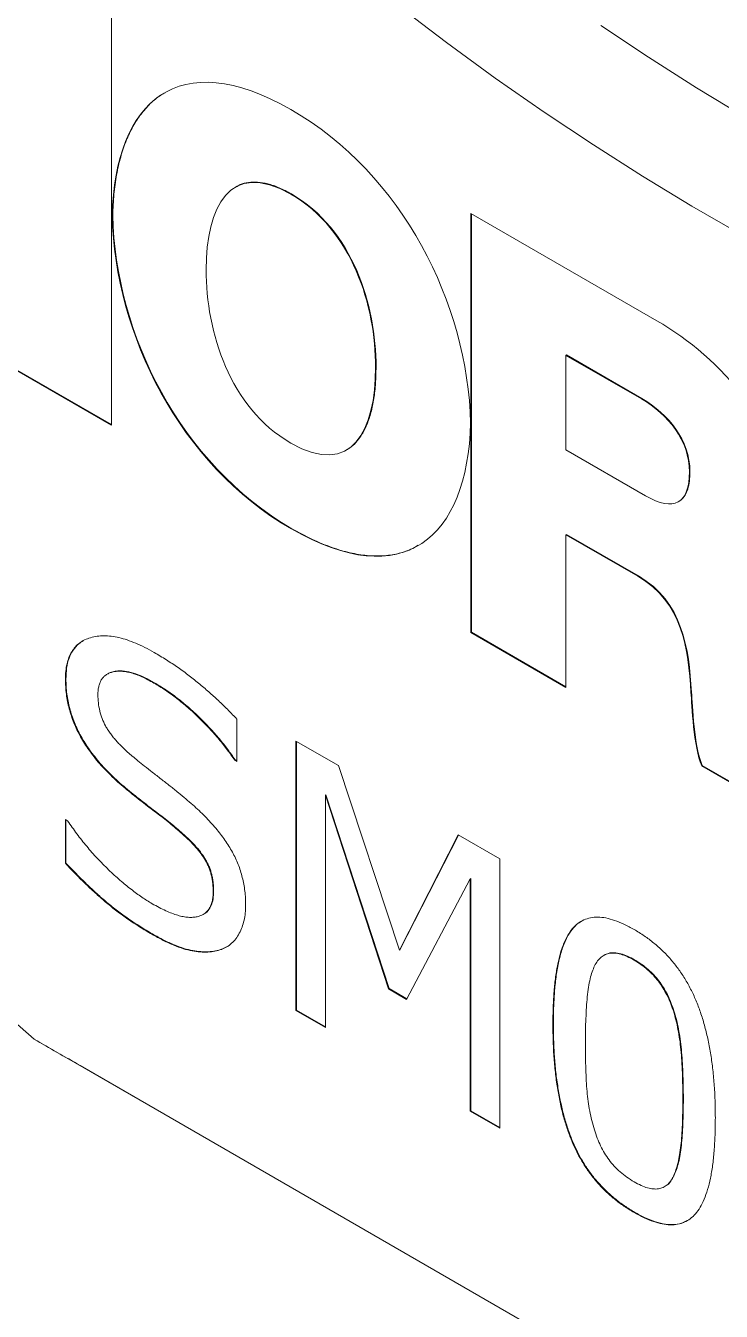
# Model space of a CAD drawing. Header units: inches. Extents: x 0.1 to 10.9, y 0.1 to 8.4.
# Drawn here: x 9.7449 to 9.8871, y 6.5804 to 6.8434 of the extents above; entities that cross this region are included whole.
import ezdxf

# ---------------------------------------------------------------- set-up
doc = ezdxf.new("R2010")
doc.units = ezdxf.units.IN
doc.header["$MEASUREMENT"] = 0

msp = doc.modelspace()

# ---------------------------------------------------------------- linework, layer by layer
at = {"color": 7, "linetype": 'Continuous', "lineweight": 0}
for p, q in [((9.76243, 6.84736), (9.76243, 6.76162)), ((9.78787, 6.81041), (9.78774, 6.81034)), ((9.79918, 6.80894), (9.79908, 6.80888)), ((9.76264, 6.80456), (9.76254, 6.8045)), ((9.83591, 6.80494), (9.87392, 6.783)), ((9.83591, 6.7192), (9.83591, 6.80494)), ((9.83602, 6.71926), (9.83602, 6.80488)), ((9.85544, 6.77599), (9.85533, 6.77592)), ((9.85533, 6.77592), (9.85533, 6.75659)), ((9.87079, 6.767), (9.85533, 6.77592)), ((9.87089, 6.76707), (9.85544, 6.77599)), ((9.76243, 6.76162), (9.74301, 6.77283)), ((9.76243, 6.76174), (9.74312, 6.77289)), ((9.81651, 6.77348), (9.81641, 6.77342)), ((9.87089, 6.76707), (9.87079, 6.767)), ((9.81039, 6.7565), (9.81052, 6.75657)), ((9.85533, 6.75659), (9.87162, 6.74719)), ((9.8807, 6.75215), (9.8806, 6.75209)), ((9.87834, 6.74597), (9.87847, 6.74604)), ((9.7993, 6.74046), (9.7992, 6.7404)), ((9.85544, 6.73928), (9.85533, 6.73922)), ((9.85533, 6.73922), (9.85533, 6.70799)), ((9.87006, 6.73072), (9.85533, 6.73922)), ((9.87016, 6.73078), (9.85544, 6.73928)), ((9.87016, 6.73078), (9.87006, 6.73072)), ((9.83602, 6.71926), (9.83591, 6.7192)), ((9.85533, 6.70799), (9.83591, 6.7192)), ((9.85533, 6.70811), (9.83602, 6.71926)), ((9.75309, 6.70968), (9.75298, 6.70962)), ((9.76164, 6.71076), (9.76151, 6.71069)), ((9.77118, 6.70894), (9.77108, 6.70888)), ((9.88102, 6.70698), (9.88091, 6.70691)), ((9.78802, 6.70152), (9.78802, 6.69282)), ((9.8001, 6.69701), (9.80882, 6.69198)), ((9.8001, 6.64189), (9.8001, 6.69701)), ((9.80021, 6.64195), (9.80021, 6.69695)), ((9.78767, 6.69314), (9.78757, 6.69308)), ((9.78802, 6.69282), (9.78757, 6.69308)), ((9.78802, 6.69294), (9.78767, 6.69314)), ((9.80882, 6.69198), (9.82128, 6.65423)), ((9.88321, 6.69202), (9.8831, 6.69196)), ((9.96962, 6.64202), (9.8831, 6.69196)), ((9.96966, 6.64211), (9.88321, 6.69202)), ((9.76568, 6.6871), (9.76557, 6.68704)), ((9.80625, 6.68599), (9.80615, 6.68593)), ((9.80615, 6.68593), (9.80615, 6.6384)), ((9.81905, 6.6463), (9.80615, 6.68593)), ((9.81916, 6.64636), (9.80625, 6.68599)), ((9.75298, 6.68096), (9.75343, 6.68069)), ((9.75298, 6.672), (9.75298, 6.68096)), ((9.75309, 6.67206), (9.75309, 6.68089)), ((9.77695, 6.67812), (9.77684, 6.67806)), ((9.82128, 6.65423), (9.83333, 6.67782)), ((9.82139, 6.65429), (9.83339, 6.67779)), ((9.83333, 6.67782), (9.84179, 6.67294)), ((9.84179, 6.67294), (9.84179, 6.61782)), ((9.75309, 6.67206), (9.75298, 6.672)), ((9.83575, 6.66884), (9.82275, 6.64417)), ((9.83586, 6.6689), (9.83575, 6.66884)), ((9.83575, 6.62131), (9.83575, 6.66884)), ((9.83586, 6.62137), (9.83586, 6.6689)), ((9.78329, 6.66624), (9.78319, 6.66618)), ((9.78108, 6.66151), (9.78122, 6.66158)), ((9.77078, 6.65755), (9.77067, 6.65749)), ((9.78499, 6.65444), (9.78489, 6.65438)), ((9.78606, 6.65496), (9.78499, 6.65444)), ((9.82139, 6.65429), (9.82128, 6.65423)), ((9.86324, 6.65326), (9.86311, 6.65318)), ((9.86939, 6.65225), (9.86928, 6.65219)), ((9.81916, 6.64636), (9.81905, 6.6463)), ((9.82275, 6.64417), (9.81905, 6.6463)), ((9.8228, 6.64426), (9.81916, 6.64636)), ((9.80021, 6.64195), (9.8001, 6.64189)), ((9.80615, 6.6384), (9.8001, 6.64189)), ((9.80615, 6.63853), (9.80021, 6.64195)), ((9.87741, 6.64185), (9.87731, 6.64179)), ((9.85277, 6.63913), (9.85267, 6.63907)), ((9.74659, 6.63604), (10.0246, 6.47555)), ((10.03641, 6.46873), (9.75599, 6.63061)), ((9.87936, 6.62385), (9.87925, 6.62379)), ((9.83586, 6.62137), (9.83575, 6.62131)), ((9.84179, 6.61782), (9.83575, 6.62131)), ((9.84179, 6.61795), (9.83586, 6.62137)), ((9.87744, 6.60808), (9.87734, 6.60802)), ((9.87546, 6.60582), (9.87559, 6.6059)), ((9.86939, 6.60062), (9.86928, 6.60056))]:
    msp.add_line(p, q, dxfattribs=at)
at = {"color": 7, "linetype": 'Continuous', "lineweight": 0, "flags": 128}
for points in [[(9.89117, 6.80065), (9.88109, 6.80645), (9.87102, 6.81255), (9.86096, 6.81895), (9.85091, 6.82565), (9.84089, 6.83264), (9.8309, 6.83991), (9.82094, 6.84746)], [(9.8625, 6.8434), (9.87226, 6.83689), (9.88205, 6.83067), (9.89184, 6.82474)]]:
    msp.add_lwpolyline(points, dxfattribs=at)
at = {"color": 7, "linetype": 'Continuous', "lineweight": 0}
msp.add_arc((10.66041, 7.68933), 1.39445, 207.08687, 229.05584, dxfattribs=at)
for points in [[(9.76254, 6.8045), (9.76312, 6.82809), (9.77622, 6.83935), (9.79905, 6.82622)], [(9.79905, 6.82622), (9.82201, 6.81302), (9.83522, 6.7865), (9.83585, 6.76208)], [(9.79908, 6.80888), (9.78655, 6.81611), (9.78175, 6.80616), (9.78175, 6.79343)], [(9.81641, 6.77342), (9.81641, 6.78615), (9.81161, 6.80165), (9.79908, 6.80888)], [(9.81651, 6.77348), (9.81651, 6.78621), (9.81171, 6.80171), (9.79918, 6.80894)], [(9.7992, 6.7404), (9.77628, 6.75368), (9.76313, 6.78016), (9.76254, 6.8045)], [(9.7993, 6.74046), (9.77638, 6.75374), (9.76323, 6.78022), (9.76264, 6.80456)], [(9.78175, 6.79343), (9.78175, 6.7807), (9.78655, 6.7652), (9.79908, 6.75797)], [(9.87392, 6.783), (9.88707, 6.77541), (9.90002, 6.76109), (9.90002, 6.7438)], [(9.79908, 6.75797), (9.81161, 6.75073), (9.81641, 6.76069), (9.81641, 6.77342)], [(9.8806, 6.75209), (9.8806, 6.75846), (9.87622, 6.76387), (9.87079, 6.767)], [(9.8807, 6.75215), (9.8807, 6.75852), (9.87632, 6.76393), (9.87089, 6.76707)], [(9.83585, 6.76208), (9.83523, 6.73848), (9.82208, 6.72724), (9.7992, 6.7404)], [(9.87162, 6.74719), (9.87747, 6.74382), (9.8806, 6.74561), (9.8806, 6.75209)], [(9.88091, 6.70691), (9.88039, 6.71586), (9.87914, 6.72547), (9.87006, 6.73072)], [(9.88102, 6.70698), (9.8805, 6.71593), (9.87925, 6.72553), (9.87016, 6.73078)], [(9.8831, 6.69196), (9.88144, 6.69581), (9.88112, 6.70439), (9.88091, 6.70691)], [(9.88321, 6.69202), (9.88154, 6.69587), (9.88123, 6.70445), (9.88102, 6.70698)], [(9.75599, 6.63061), (9.75286, 6.63242), (9.74972, 6.63423), (9.74659, 6.63604)]]:
    msp.add_open_spline(points, degree=3, dxfattribs=at)
for points, knots in [([(9.76264, 6.80456), (9.76271, 6.80601), (9.76283, 6.80886), (9.7634, 6.81284), (9.76422, 6.81651), (9.76534, 6.81983), (9.76673, 6.82277), (9.76838, 6.82532), (9.7703, 6.82745), (9.77198, 6.82891), (9.7731, 6.82949), (9.77341, 6.82965)], [0, 0, 0, 0, 0.128846, 0.254677, 0.377722, 0.498261, 0.616636, 0.731196, 0.844546, 0.957242, 1, 1, 1, 1]), ([(9.79918, 6.80894), (9.79834, 6.8094), (9.79672, 6.81027), (9.7944, 6.81106), (9.79229, 6.81143), (9.7904, 6.81135), (9.78893, 6.81099), (9.78816, 6.81053), (9.78788, 6.81036)], [0, 0, 0, 0, 0.202323, 0.390166, 0.567292, 0.737314, 0.903488, 1, 1, 1, 1]), ([(9.81048, 6.75661), (9.81069, 6.75671), (9.8114, 6.75708), (9.81241, 6.75806), (9.81361, 6.75961), (9.81466, 6.76167), (9.81551, 6.76423), (9.81609, 6.76708), (9.81645, 6.77017), (9.81649, 6.77238), (9.81651, 6.77348)], [0, 0, 0, 0, 0.0448088, 0.1531919, 0.2631393, 0.4043417, 0.5491806, 0.6973302, 0.8479849, 1, 1, 1, 1]), ([(9.87843, 6.74608), (9.8786, 6.74617), (9.87911, 6.74642), (9.87974, 6.74727), (9.88031, 6.74856), (9.88065, 6.75021), (9.88068, 6.75149), (9.8807, 6.75215)], [0, 0, 0, 0, 0.098927, 0.302225, 0.516103, 0.746998, 1, 1, 1, 1]), ([(9.82515, 6.73707), (9.82465, 6.73678), (9.82333, 6.73601), (9.82091, 6.73526), (9.81792, 6.73482), (9.81466, 6.73489), (9.81117, 6.73546), (9.80742, 6.73657), (9.80344, 6.7382), (9.8007, 6.7397), (9.7993, 6.74046)], [0, 0, 0, 0, 0.075246, 0.197064, 0.320595, 0.446822, 0.576789, 0.711577, 0.852282, 1, 1, 1, 1]), ([(9.75298, 6.70962), (9.75299, 6.71018), (9.75302, 6.71129), (9.75328, 6.71279), (9.75366, 6.71414), (9.75424, 6.71529), (9.75496, 6.71628), (9.75585, 6.7171), (9.7569, 6.71773), (9.75811, 6.71819), (9.75942, 6.71848), (9.76084, 6.71857), (9.76235, 6.71848), (9.76394, 6.71819), (9.76561, 6.71771), (9.76738, 6.71704), (9.76923, 6.7162), (9.77049, 6.71549), (9.77113, 6.71513)], [0, 0, 0, 0, 0.058241, 0.114643, 0.16986, 0.224931, 0.280082, 0.336622, 0.395571, 0.456858, 0.520264, 0.583453, 0.647966, 0.713812, 0.781474, 0.851397, 0.924389, 1, 1, 1, 1]), ([(9.75309, 6.70968), (9.75311, 6.71045), (9.75316, 6.71199), (9.75366, 6.714), (9.7545, 6.71566), (9.7555, 6.71685), (9.7563, 6.71731), (9.75662, 6.71749)], [0, 0, 0, 0, 0.214543, 0.429216, 0.643747, 0.858301, 1, 1, 1, 1]), ([(9.77113, 6.71513), (9.77196, 6.71464), (9.7736, 6.71367), (9.77599, 6.71208), (9.77828, 6.71041), (9.78046, 6.70866), (9.78253, 6.70688), (9.78447, 6.7051), (9.7863, 6.70333), (9.78746, 6.70211), (9.78802, 6.70152)], [0, 0, 0, 0, 0.143813, 0.28253, 0.415472, 0.543642, 0.666483, 0.783334, 0.894419, 1, 1, 1, 1]), ([(9.76557, 6.68704), (9.76505, 6.68747), (9.76404, 6.68832), (9.76259, 6.68966), (9.76125, 6.691), (9.76, 6.69235), (9.75886, 6.69372), (9.75782, 6.6951), (9.75689, 6.69648), (9.75606, 6.69789), (9.75533, 6.6993), (9.7547, 6.70073), (9.75417, 6.70218), (9.75373, 6.70364), (9.75339, 6.70512), (9.75315, 6.70662), (9.75301, 6.70813), (9.75299, 6.70911), (9.75298, 6.70962)], [0, 0, 0, 0, 0.0791403, 0.1545952, 0.2255894, 0.2928484, 0.3573319, 0.4184028, 0.4775729, 0.5343478, 0.5903114, 0.6453917, 0.700845, 0.7572538, 0.8147232, 0.8742035, 0.9356397, 1, 1, 1, 1]), ([(9.76568, 6.6871), (9.76516, 6.68753), (9.76415, 6.68838), (9.7627, 6.68972), (9.76135, 6.69106), (9.76011, 6.69242), (9.75897, 6.69378), (9.75793, 6.69516), (9.75699, 6.69654), (9.75616, 6.69795), (9.75543, 6.69936), (9.7548, 6.70079), (9.75427, 6.70224), (9.75384, 6.7037), (9.7535, 6.70519), (9.75325, 6.70668), (9.75311, 6.70819), (9.75309, 6.70917), (9.75309, 6.70968)], [0, 0, 0, 0, 0.0791403, 0.1545952, 0.2255894, 0.2928484, 0.3573319, 0.4184028, 0.4775729, 0.5343478, 0.5903114, 0.6453917, 0.700845, 0.7572538, 0.8147232, 0.8742035, 0.9356397, 1, 1, 1, 1]), ([(9.77108, 6.70888), (9.77065, 6.70911), (9.76983, 6.70957), (9.76863, 6.71016), (9.76749, 6.71062), (9.76642, 6.71095), (9.76541, 6.7112), (9.76446, 6.7113), (9.76358, 6.7113), (9.76276, 6.71119), (9.76203, 6.71096), (9.76138, 6.71064), (9.76085, 6.71021), (9.76039, 6.70968), (9.76006, 6.70903), (9.75981, 6.70829), (9.75965, 6.70745), (9.75963, 6.70682), (9.75963, 6.7065)], [0, 0, 0, 0, 0.082015, 0.159952, 0.234187, 0.305125, 0.37345, 0.439341, 0.503089, 0.565734, 0.625937, 0.682201, 0.736485, 0.789087, 0.841089, 0.892551, 0.945466, 1, 1, 1, 1]), ([(9.77118, 6.70894), (9.77054, 6.7093), (9.76925, 6.71001), (9.76734, 6.7108), (9.76547, 6.7113), (9.76389, 6.71141), (9.76264, 6.71119), (9.76193, 6.71099), (9.76164, 6.71076), (9.76163, 6.71075)], [0, 0, 0, 0, 0.186631, 0.373197, 0.559783, 0.746274, 0.870662, 0.995066, 1, 1, 1, 1]), ([(9.75963, 6.7065), (9.75964, 6.70594), (9.75967, 6.70487), (9.75997, 6.70321), (9.76045, 6.70162), (9.76103, 6.70035), (9.7616, 6.69937), (9.7621, 6.69863), (9.76268, 6.69787), (9.76334, 6.6971), (9.76406, 6.69632), (9.76485, 6.69553), (9.76572, 6.69472), (9.76633, 6.69419), (9.76665, 6.69392)], [0, 0, 0, 0, 0.126809, 0.242878, 0.349829, 0.453085, 0.505824, 0.56249, 0.62316, 0.688376, 0.757805, 0.832834, 0.913418, 1, 1, 1, 1]), ([(9.78757, 6.69308), (9.78708, 6.69381), (9.78607, 6.69531), (9.78433, 6.69748), (9.7824, 6.69966), (9.78028, 6.70182), (9.77804, 6.70389), (9.77574, 6.70577), (9.77342, 6.70747), (9.77186, 6.70841), (9.77108, 6.70888)], [0, 0, 0, 0, 0.10561, 0.218147, 0.339465, 0.469263, 0.603047, 0.735095, 0.867479, 1, 1, 1, 1]), ([(9.78767, 6.69314), (9.78719, 6.69387), (9.78617, 6.69537), (9.78444, 6.69754), (9.7825, 6.69972), (9.78038, 6.70188), (9.77815, 6.70395), (9.77585, 6.70583), (9.77353, 6.70753), (9.77196, 6.70847), (9.77118, 6.70894)], [0, 0, 0, 0, 0.10561, 0.218147, 0.339465, 0.469263, 0.603047, 0.735095, 0.867479, 1, 1, 1, 1]), ([(9.76665, 6.69392), (9.76703, 6.69361), (9.76787, 6.69292), (9.76923, 6.69183), (9.77081, 6.69058), (9.77255, 6.68923), (9.77433, 6.68786), (9.77603, 6.68649), (9.77757, 6.68521), (9.77855, 6.68437), (9.77902, 6.68397)], [0, 0, 0, 0, 0.093252, 0.203099, 0.331022, 0.475425, 0.623644, 0.760218, 0.885946, 1, 1, 1, 1]), ([(9.77684, 6.67806), (9.776, 6.67879), (9.77426, 6.68029), (9.77152, 6.68237), (9.76859, 6.6846), (9.7666, 6.68621), (9.76557, 6.68704)], [0, 0, 0, 0, 0.226444, 0.468493, 0.72609, 1, 1, 1, 1]), ([(9.77695, 6.67812), (9.77611, 6.67885), (9.77437, 6.68036), (9.77162, 6.68244), (9.7687, 6.68466), (9.76671, 6.68627), (9.76568, 6.6871)], [0, 0, 0, 0, 0.226444, 0.468493, 0.72609, 1, 1, 1, 1]), ([(9.77902, 6.68397), (9.77945, 6.68358), (9.7803, 6.68281), (9.78152, 6.68161), (9.78267, 6.68041), (9.78373, 6.6792), (9.78469, 6.67798), (9.78559, 6.67677), (9.7864, 6.67554), (9.78712, 6.67431), (9.78778, 6.67306), (9.78832, 6.67177), (9.7888, 6.67045), (9.78917, 6.6691), (9.78948, 6.66771), (9.78968, 6.66629), (9.78982, 6.66483), (9.78983, 6.66388), (9.78983, 6.66339)], [0, 0, 0, 0, 0.075165, 0.146639, 0.215131, 0.280407, 0.342315, 0.401806, 0.459816, 0.515309, 0.570237, 0.625373, 0.681998, 0.739803, 0.800237, 0.863546, 0.929867, 1, 1, 1, 1]), ([(9.75343, 6.68069), (9.75405, 6.6798), (9.75529, 6.67799), (9.75733, 6.67544), (9.7595, 6.67298), (9.76178, 6.67068), (9.76409, 6.66855), (9.76636, 6.66669), (9.76856, 6.66504), (9.77001, 6.66417), (9.77072, 6.66374)], [0, 0, 0, 0, 0.124785, 0.250899, 0.37965, 0.511806, 0.642823, 0.767169, 0.885859, 1, 1, 1, 1]), ([(9.78319, 6.66618), (9.78318, 6.66648), (9.78317, 6.66707), (9.78311, 6.66794), (9.78299, 6.66879), (9.7828, 6.66961), (9.78259, 6.6704), (9.78231, 6.67115), (9.78199, 6.67188), (9.78148, 6.67281), (9.78071, 6.67397), (9.7796, 6.67534), (9.7783, 6.67674), (9.77735, 6.6776), (9.77684, 6.67806)], [0, 0, 0, 0, 0.073683, 0.143111, 0.207927, 0.2696, 0.327301, 0.382341, 0.435896, 0.488025, 0.597138, 0.716652, 0.850597, 1, 1, 1, 1]), ([(9.78329, 6.66624), (9.78329, 6.66654), (9.78327, 6.66713), (9.78321, 6.668), (9.78309, 6.66885), (9.78291, 6.66967), (9.7827, 6.67046), (9.78242, 6.67121), (9.7821, 6.67194), (9.78159, 6.67287), (9.78082, 6.67403), (9.77971, 6.6754), (9.77841, 6.6768), (9.77745, 6.67766), (9.77695, 6.67812)], [0, 0, 0, 0, 0.073683, 0.143111, 0.207927, 0.2696, 0.327301, 0.382341, 0.435896, 0.488025, 0.597138, 0.716652, 0.850597, 1, 1, 1, 1]), ([(9.77067, 6.65749), (9.76983, 6.65798), (9.76819, 6.65895), (9.7658, 6.66055), (9.76353, 6.66218), (9.76138, 6.6639), (9.75928, 6.66574), (9.75719, 6.66769), (9.75508, 6.66977), (9.75368, 6.67125), (9.75298, 6.672)], [0, 0, 0, 0, 0.1383959, 0.2698711, 0.3952737, 0.5139802, 0.6311188, 0.7514363, 0.8740333, 1, 1, 1, 1]), ([(9.77078, 6.65755), (9.76994, 6.65804), (9.7683, 6.65901), (9.7659, 6.66061), (9.76364, 6.66225), (9.76148, 6.66396), (9.75939, 6.6658), (9.7573, 6.66775), (9.75518, 6.66983), (9.75379, 6.67131), (9.75309, 6.67206)], [0, 0, 0, 0, 0.1383959, 0.2698711, 0.3952737, 0.5139802, 0.6311188, 0.7514363, 0.8740333, 1, 1, 1, 1]), ([(9.77072, 6.66374), (9.7712, 6.66347), (9.77213, 6.66295), (9.77348, 6.66229), (9.77475, 6.66176), (9.77595, 6.66135), (9.77706, 6.66108), (9.77809, 6.66094), (9.77904, 6.66093), (9.7799, 6.66104), (9.78068, 6.66127), (9.78134, 6.66164), (9.78192, 6.66209), (9.78238, 6.66268), (9.78275, 6.66339), (9.783, 6.66421), (9.78317, 6.66513), (9.78318, 6.66582), (9.78319, 6.66618)], [0, 0, 0, 0, 0.085415, 0.165982, 0.242566, 0.314837, 0.38328, 0.448899, 0.511455, 0.571478, 0.629567, 0.684388, 0.737037, 0.788782, 0.840061, 0.891769, 0.944877, 1, 1, 1, 1]), ([(9.7812, 6.66158), (9.78121, 6.66159), (9.78158, 6.66173), (9.78217, 6.66228), (9.78284, 6.66332), (9.78323, 6.66466), (9.78327, 6.66571), (9.78329, 6.66624)], [0, 0, 0, 0, 0.008489, 0.256386, 0.50424, 0.752189, 1, 1, 1, 1]), ([(9.78983, 6.66339), (9.78982, 6.66285), (9.78978, 6.66179), (9.78954, 6.6603), (9.78911, 6.65893), (9.78855, 6.65766), (9.78786, 6.65652), (9.78699, 6.65562), (9.78602, 6.65485), (9.78527, 6.65454), (9.78489, 6.65438)], [0, 0, 0, 0, 0.11978, 0.240222, 0.364118, 0.491523, 0.619675, 0.745892, 0.872182, 1, 1, 1, 1]), ([(9.85267, 6.63907), (9.85268, 6.64026), (9.8527, 6.64256), (9.8529, 6.6458), (9.8532, 6.64873), (9.85364, 6.65134), (9.8542, 6.65364), (9.85488, 6.65563), (9.8557, 6.6573), (9.85665, 6.65867), (9.85773, 6.65972), (9.85896, 6.66047), (9.86034, 6.6609), (9.86186, 6.66104), (9.86352, 6.66086), (9.86532, 6.66035), (9.86725, 6.65959), (9.86859, 6.65885), (9.86928, 6.65847)], [0, 0, 0, 0, 0.090633, 0.175365, 0.25411, 0.327422, 0.395556, 0.458874, 0.517935, 0.572969, 0.625299, 0.676132, 0.726593, 0.777187, 0.828946, 0.88279, 0.939621, 1, 1, 1, 1]), ([(9.85277, 6.63913), (9.85278, 6.64023), (9.85281, 6.64241), (9.85298, 6.64561), (9.85329, 6.64871), (9.85379, 6.65167), (9.85451, 6.65445), (9.85544, 6.65675), (9.85658, 6.65851), (9.85759, 6.65963), (9.85836, 6.66003), (9.85861, 6.66016)], [0, 0, 0, 0, 0.127192, 0.254379, 0.381569, 0.508751, 0.635928, 0.763073, 0.858456, 0.953821, 1, 1, 1, 1]), ([(9.78489, 6.65438), (9.78445, 6.65425), (9.78356, 6.65398), (9.78211, 6.65381), (9.78055, 6.65385), (9.77888, 6.65405), (9.77707, 6.65451), (9.77509, 6.65523), (9.77294, 6.65623), (9.77144, 6.65706), (9.77067, 6.65749)], [0, 0, 0, 0, 0.109376, 0.219786, 0.333735, 0.450404, 0.573149, 0.705267, 0.847051, 1, 1, 1, 1]), ([(9.78499, 6.65444), (9.78455, 6.65431), (9.78367, 6.65404), (9.78221, 6.65387), (9.78066, 6.65391), (9.77899, 6.65411), (9.77717, 6.65457), (9.7752, 6.65529), (9.77304, 6.65629), (9.77155, 6.65712), (9.77078, 6.65755)], [0, 0, 0, 0, 0.109376, 0.219786, 0.333735, 0.450404, 0.573149, 0.705267, 0.847051, 1, 1, 1, 1]), ([(9.86928, 6.65847), (9.86998, 6.65805), (9.87133, 6.65723), (9.87329, 6.65576), (9.8751, 6.65414), (9.87677, 6.6524), (9.87829, 6.65049), (9.87966, 6.64846), (9.88089, 6.64627), (9.88196, 6.64395), (9.8829, 6.64148), (9.88371, 6.63886), (9.88438, 6.63608), (9.88495, 6.63315), (9.88537, 6.63007), (9.88568, 6.62682), (9.88586, 6.62343), (9.88588, 6.62114), (9.8859, 6.61995)], [0, 0, 0, 0, 0.061036, 0.118511, 0.173126, 0.225335, 0.276156, 0.326657, 0.377975, 0.430897, 0.48637, 0.545676, 0.608755, 0.676741, 0.749317, 0.827378, 0.910864, 1, 1, 1, 1]), ([(9.86928, 6.65219), (9.8688, 6.65245), (9.86788, 6.65295), (9.86656, 6.65344), (9.86537, 6.65367), (9.8643, 6.65365), (9.86335, 6.65337), (9.86253, 6.65281), (9.86178, 6.65206), (9.8614, 6.65137), (9.8612, 6.65102)], [0, 0, 0, 0, 0.141373, 0.271633, 0.394112, 0.510434, 0.625792, 0.743398, 0.867888, 1, 1, 1, 1]), ([(9.86939, 6.65225), (9.86891, 6.65251), (9.86796, 6.65303), (9.86656, 6.65354), (9.86522, 6.65376), (9.86408, 6.65368), (9.8635, 6.65335), (9.86325, 6.65321)], [0, 0, 0, 0, 0.211876, 0.423723, 0.635512, 0.847304, 1, 1, 1, 1]), ([(9.87731, 6.64179), (9.87711, 6.64235), (9.87673, 6.64345), (9.87603, 6.64506), (9.87519, 6.64653), (9.87427, 6.6479), (9.87321, 6.64915), (9.87202, 6.65029), (9.8707, 6.65133), (9.86977, 6.65189), (9.86928, 6.65219)], [0, 0, 0, 0, 0.1302336, 0.2533236, 0.3705049, 0.4852872, 0.6008722, 0.7234307, 0.8556411, 1, 1, 1, 1]), ([(9.87741, 6.64185), (9.87722, 6.64242), (9.87684, 6.64352), (9.87613, 6.64512), (9.87529, 6.64659), (9.87437, 6.64796), (9.87332, 6.64921), (9.87213, 6.65035), (9.8708, 6.65139), (9.86987, 6.65195), (9.86939, 6.65225)], [0, 0, 0, 0, 0.1302336, 0.2533236, 0.3705049, 0.4852872, 0.6008722, 0.7234307, 0.8556411, 1, 1, 1, 1]), ([(9.8612, 6.65102), (9.86103, 6.65063), (9.86066, 6.64981), (9.86026, 6.64834), (9.85993, 6.64662), (9.85969, 6.64466), (9.85953, 6.64251), (9.85941, 6.64021), (9.85933, 6.63777), (9.85932, 6.63609), (9.85931, 6.63524)], [0, 0, 0, 0, 0.092933, 0.195519, 0.309146, 0.433137, 0.565429, 0.704474, 0.849092, 1, 1, 1, 1]), ([(9.87925, 6.62379), (9.87925, 6.62471), (9.87923, 6.62648), (9.87916, 6.62907), (9.87904, 6.6315), (9.87886, 6.63378), (9.87863, 6.63594), (9.87828, 6.63798), (9.87788, 6.63991), (9.87749, 6.64118), (9.87731, 6.64179)], [0, 0, 0, 0, 0.159651, 0.308566, 0.446193, 0.573969, 0.692158, 0.802057, 0.904099, 1, 1, 1, 1]), ([(9.87936, 6.62385), (9.87935, 6.62477), (9.87934, 6.62654), (9.87926, 6.62913), (9.87915, 6.63156), (9.87897, 6.63385), (9.87874, 6.636), (9.87839, 6.63804), (9.87798, 6.63997), (9.8776, 6.64124), (9.87741, 6.64185)], [0, 0, 0, 0, 0.159651, 0.308566, 0.446193, 0.573969, 0.692158, 0.802057, 0.904099, 1, 1, 1, 1]), ([(9.86928, 6.60056), (9.86859, 6.60098), (9.86723, 6.6018), (9.86528, 6.60327), (9.86346, 6.60486), (9.8618, 6.60661), (9.86028, 6.60848), (9.85891, 6.61051), (9.85767, 6.61267), (9.8566, 6.61498), (9.85567, 6.61744), (9.85485, 6.62005), (9.85418, 6.62282), (9.85363, 6.62576), (9.85319, 6.62886), (9.85288, 6.63213), (9.85271, 6.63556), (9.85268, 6.63788), (9.85267, 6.63907)], [0, 0, 0, 0, 0.0609726, 0.118388, 0.1728742, 0.2246695, 0.2754009, 0.3256803, 0.3765492, 0.4289721, 0.4841475, 0.5428866, 0.6061622, 0.674011, 0.7471028, 0.8256295, 0.9098542, 1, 1, 1, 1]), ([(9.86939, 6.60062), (9.86869, 6.60104), (9.86734, 6.60186), (9.86538, 6.60334), (9.86357, 6.60493), (9.86191, 6.60667), (9.86038, 6.60854), (9.85901, 6.61057), (9.85778, 6.61273), (9.85671, 6.61504), (9.85578, 6.6175), (9.85496, 6.62011), (9.85429, 6.62288), (9.85374, 6.62582), (9.85329, 6.62892), (9.85299, 6.63219), (9.85281, 6.63562), (9.85279, 6.63794), (9.85277, 6.63913)], [0, 0, 0, 0, 0.0609726, 0.118388, 0.1728742, 0.2246695, 0.2754009, 0.3256803, 0.3765492, 0.4289721, 0.4841475, 0.5428866, 0.6061622, 0.674011, 0.7471028, 0.8256295, 0.9098542, 1, 1, 1, 1]), ([(9.85931, 6.63524), (9.85932, 6.63431), (9.85932, 6.63253), (9.85939, 6.62995), (9.8595, 6.62757), (9.85964, 6.6254), (9.85987, 6.62334), (9.86019, 6.62135), (9.8606, 6.6194), (9.86098, 6.61811), (9.86116, 6.61748)], [0, 0, 0, 0, 0.164101, 0.314107, 0.45075, 0.57345, 0.686481, 0.794892, 0.899373, 1, 1, 1, 1]), ([(9.87734, 6.60802), (9.87751, 6.60844), (9.87787, 6.60931), (9.8783, 6.61078), (9.87862, 6.61243), (9.87886, 6.61428), (9.87904, 6.61633), (9.87916, 6.6186), (9.87923, 6.62111), (9.87925, 6.62287), (9.87925, 6.62379)], [0, 0, 0, 0, 0.09849, 0.201838, 0.311695, 0.42746, 0.552805, 0.68991, 0.838946, 1, 1, 1, 1]), ([(9.87744, 6.60808), (9.87762, 6.60851), (9.87798, 6.60937), (9.8784, 6.61084), (9.87873, 6.61249), (9.87897, 6.61434), (9.87915, 6.61639), (9.87926, 6.61866), (9.87934, 6.62117), (9.87935, 6.62294), (9.87936, 6.62385)], [0, 0, 0, 0, 0.09849, 0.201838, 0.311695, 0.42746, 0.552805, 0.68991, 0.838946, 1, 1, 1, 1]), ([(9.8859, 6.61995), (9.88588, 6.61875), (9.88586, 6.61644), (9.88567, 6.61317), (9.88537, 6.61022), (9.88493, 6.60759), (9.88435, 6.60529), (9.88367, 6.60329), (9.88285, 6.60163), (9.8819, 6.60028), (9.8808, 6.59926), (9.87958, 6.59852), (9.8782, 6.5981), (9.87668, 6.598), (9.87503, 6.59817), (9.87323, 6.59867), (9.8713, 6.59945), (9.86997, 6.60018), (9.86928, 6.60056)], [0, 0, 0, 0, 0.091407, 0.176641, 0.256162, 0.329703, 0.398133, 0.461415, 0.520191, 0.575095, 0.627122, 0.67773, 0.727609, 0.777901, 0.829631, 0.883445, 0.93993, 1, 1, 1, 1]), ([(9.86116, 6.61748), (9.86135, 6.61691), (9.86171, 6.61581), (9.86241, 6.6142), (9.86321, 6.6127), (9.86414, 6.61129), (9.86521, 6.61), (9.86643, 6.60882), (9.86781, 6.60774), (9.86877, 6.60715), (9.86928, 6.60684)], [0, 0, 0, 0, 0.127944, 0.248237, 0.364445, 0.478579, 0.594718, 0.717963, 0.852139, 1, 1, 1, 1]), ([(9.86928, 6.60684), (9.86976, 6.60658), (9.87069, 6.60607), (9.87201, 6.60558), (9.8732, 6.60535), (9.87428, 6.60537), (9.87523, 6.60565), (9.87606, 6.6062), (9.87679, 6.60697), (9.87715, 6.60766), (9.87734, 6.60802)], [0, 0, 0, 0, 0.1414582, 0.2727119, 0.3952641, 0.5124813, 0.6279092, 0.745586, 0.869079, 1, 1, 1, 1]), ([(9.87556, 6.60593), (9.87566, 6.60598), (9.87614, 6.60619), (9.8768, 6.6069), (9.87723, 6.60769), (9.87744, 6.60808)], [0, 0, 0, 0, 0.125744, 0.562937, 1, 1, 1, 1]), ([(9.88016, 6.59896), (9.87991, 6.59881), (9.87917, 6.59834), (9.87766, 6.59807), (9.87572, 6.59811), (9.87366, 6.59861), (9.87153, 6.59945), (9.8701, 6.60023), (9.86939, 6.60062)], [0, 0, 0, 0, 0.091778, 0.2733783, 0.4550287, 0.636638, 0.8183226, 1, 1, 1, 1])]:
    msp.add_open_spline(points, degree=3, knots=knots, dxfattribs=at)

doc.saveas('drawing.dxf')
